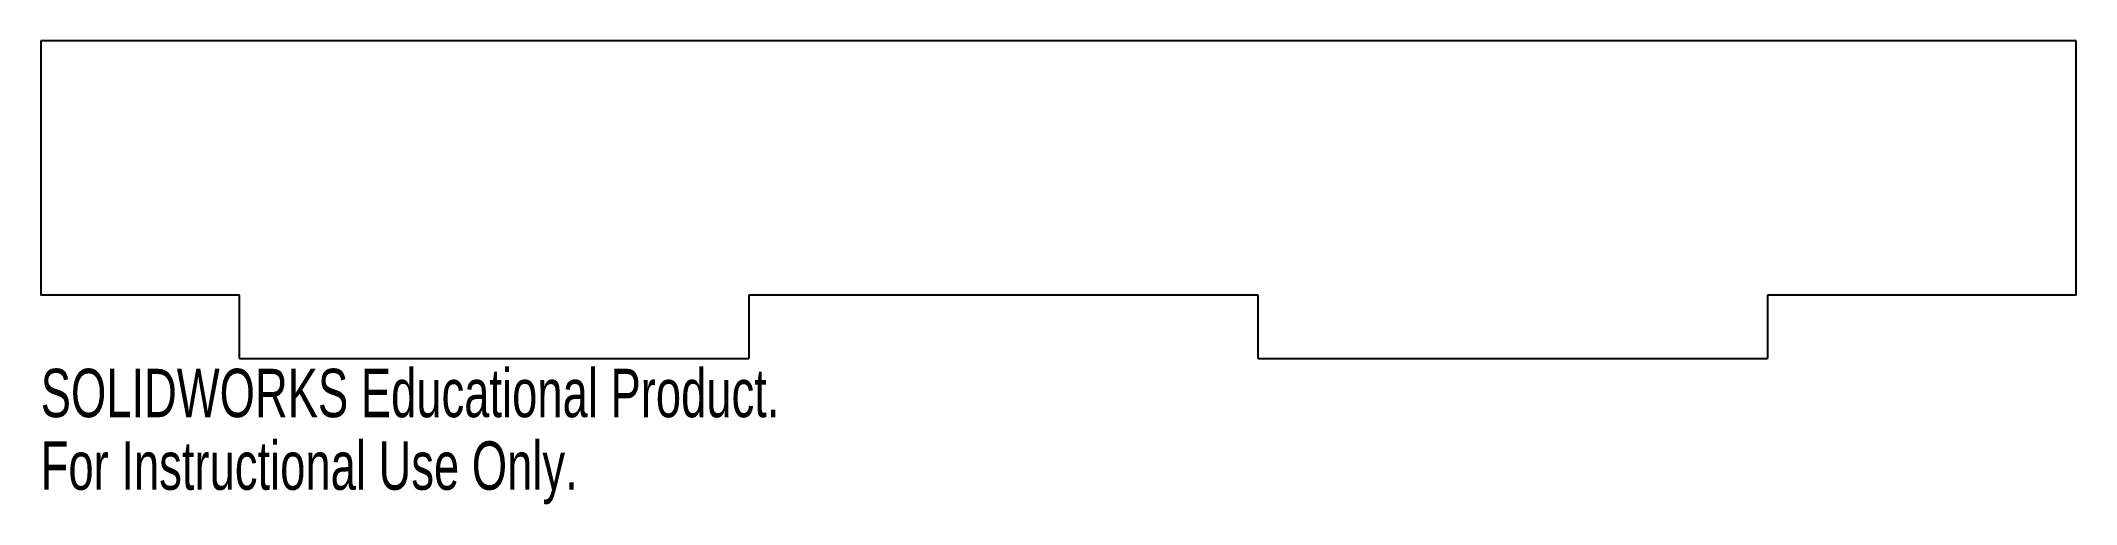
# Model space of a CAD drawing. Header units: millimetres. Extents: x 31 to 234, y 4 to 50.
import ezdxf

# ---------------------------------------------------------------- set-up
doc = ezdxf.new("R2010")
doc.units = ezdxf.units.MM
doc.styles.add('SLDTEXTSTYLE0', font='TXT', dxfattribs={"width": 0.7})

msp = doc.modelspace()

# ---------------------------------------------------------------- linework, layer by layer
at = {"color": 7, "linetype": 'Continuous', "lineweight": 25}
for p, q in [((30.97, 50.35), (30.97, 24.95)), ((234, 50.35), (30.97, 50.35)), ((234, 24.95), (234, 50.35)), ((50.8, 24.95), (30.97, 24.95)), ((50.8, 18.6), (50.8, 24.95)), ((152.4, 24.95), (101.6, 24.95)), ((101.6, 24.95), (101.6, 18.6)), ((152.4, 18.6), (152.4, 24.95)), ((234, 24.95), (203.2, 24.95)), ((203.2, 24.95), (203.2, 18.6)), ((50.8, 18.6), (101.6, 18.6)), ((152.4, 18.6), (203.2, 18.6))]:
    msp.add_line(p, q, dxfattribs=at)

# ---------------------------------------------------------------- texts
at = {"color": 7, "linetype": 'Continuous', "char_height": 4.8336, "attachment_point": 1, "style": 'SLDTEXTSTYLE0'}
for s, insert in [('SOLIDWORKS Educational Product.', (30.97, 17.58)), ('For Instructional Use Only.', (30.97, 10.33))]:
    msp.add_mtext(s, dxfattribs=dict(at, insert=insert))

doc.saveas('drawing.dxf')
